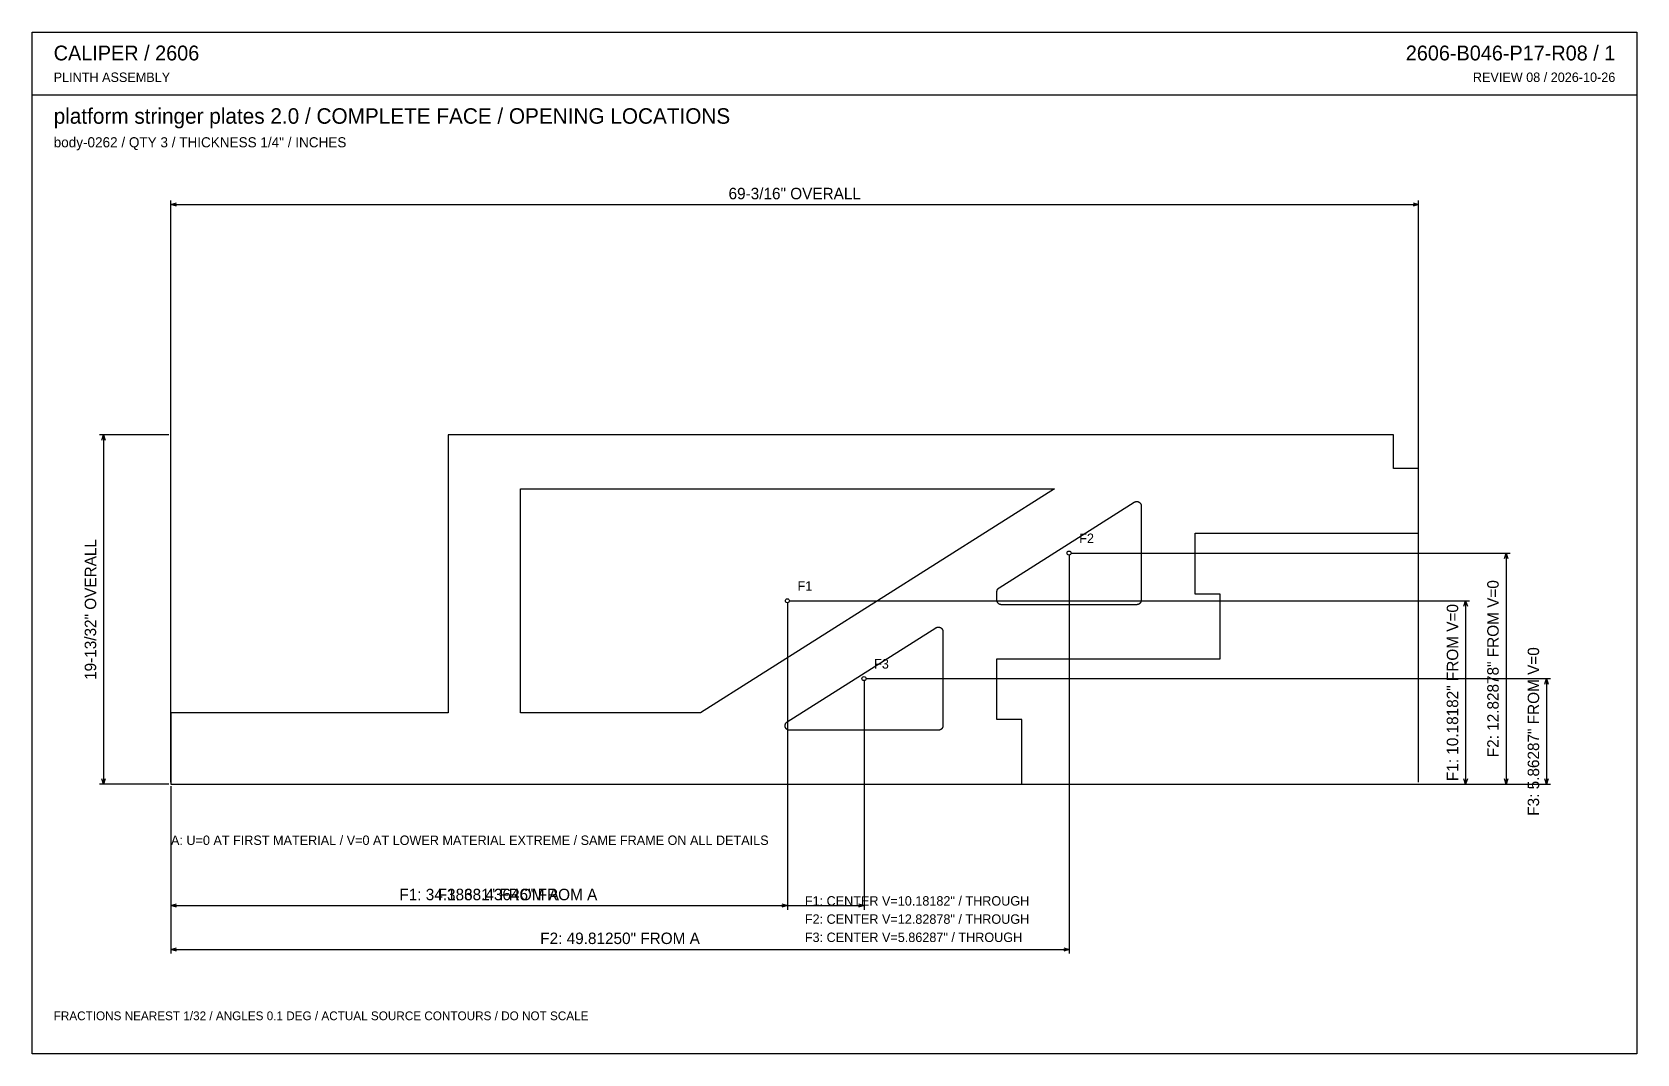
# Model space of a CAD drawing. Header units: inches. Extents: x 0.5 to 33.5, y 0.5 to 21.5.
import ezdxf
from ezdxf.enums import TextEntityAlignment as Align

# ---------------------------------------------------------------- set-up
doc = ezdxf.new("R2010")
doc.units = ezdxf.units.IN
doc.header["$MEASUREMENT"] = 0

msp = doc.modelspace()

# ---------------------------------------------------------------- linework, layer by layer
at = {"layer": 'ANNOTATION'}
for p, q in [((3.333, 6.069), (3.333, 18.056)), ((3.333, 17.972), (3.444, 18.007)), ((3.333, 17.972), (29.028, 17.972)), ((3.444, 17.938), (3.333, 17.972)), ((28.917, 18.007), (29.028, 17.972)), ((29.028, 17.972), (28.917, 17.938)), ((29.028, 6.069), (29.028, 18.056)), ((3.292, 13.232), (1.861, 13.232)), ((1.91, 13.12), (1.944, 13.232)), ((1.944, 13.232), (1.944, 6.028)), ((1.944, 13.232), (1.979, 13.12)), ((21.832, 10.75), (21.832, 2.542)), ((21.874, 10.792), (30.917, 10.792)), ((30.799, 10.681), (30.833, 10.792)), ((30.833, 10.792), (30.833, 6.028)), ((30.833, 10.792), (30.868, 10.681)), ((16.029, 9.767), (16.029, 3.444)), ((16.071, 9.809), (30.083, 9.809)), ((29.965, 9.698), (30, 9.809)), ((30, 9.809), (30, 6.028)), ((30, 9.809), (30.035, 9.698)), ((17.608, 8.163), (17.608, 3.444)), ((17.649, 8.205), (31.75, 8.205)), ((31.632, 8.094), (31.667, 8.205)), ((31.667, 8.205), (31.667, 6.028)), ((31.667, 8.205), (31.701, 8.094)), ((3.292, 6.028), (1.861, 6.028)), ((1.944, 6.028), (1.91, 6.139)), ((1.979, 6.139), (1.944, 6.028)), ((3.333, 5.986), (3.333, 3.444)), ((3.333, 5.986), (3.333, 2.542)), ((3.333, 5.986), (3.333, 3.444)), ((16.071, 6.028), (30.083, 6.028)), ((17.649, 6.028), (31.75, 6.028)), ((21.874, 6.028), (30.917, 6.028)), ((30, 6.028), (29.965, 6.139)), ((30.035, 6.139), (30, 6.028)), ((30.833, 6.028), (30.799, 6.139)), ((30.868, 6.139), (30.833, 6.028)), ((31.667, 6.028), (31.632, 6.139)), ((31.701, 6.139), (31.667, 6.028)), ((3.333, 3.528), (3.444, 3.562)), ((3.333, 3.528), (3.444, 3.562)), ((3.333, 3.528), (16.029, 3.528)), ((3.444, 3.493), (3.333, 3.528)), ((3.333, 3.528), (17.608, 3.528)), ((3.444, 3.493), (3.333, 3.528)), ((15.918, 3.562), (16.029, 3.528)), ((16.029, 3.528), (15.918, 3.493)), ((17.497, 3.562), (17.608, 3.528)), ((17.608, 3.528), (17.497, 3.493)), ((3.333, 2.625), (3.444, 2.66)), ((21.721, 2.66), (21.832, 2.625)), ((3.333, 2.625), (21.832, 2.625)), ((3.444, 2.59), (3.333, 2.625)), ((21.832, 2.625), (21.721, 2.59))]:
    msp.add_line(p, q, dxfattribs=at)
for centre in [(21.832, 10.792), (16.029, 9.809), (17.608, 8.205)]:
    msp.add_circle(centre, 0.0417, dxfattribs=at)
at = {"layer": 'OUTLINE'}
for p, q in [((0.472, 21.528), (33.528, 21.528)), ((0.472, 0.472), (0.472, 21.528)), ((33.528, 21.528), (33.528, 0.472)), ((0.472, 20.236), (33.528, 20.236)), ((28.517, 13.232), (9.043, 13.232)), ((9.043, 13.232), (9.043, 7.501)), ((28.517, 12.535), (28.517, 13.232)), ((29.028, 12.535), (28.517, 12.535)), ((29.028, 11.202), (29.028, 12.535)), ((10.529, 12.117), (21.53, 12.117)), ((10.529, 7.501), (10.529, 12.117)), ((21.53, 12.117), (14.239, 7.501)), ((20.39, 10.077), (23.175, 11.841)), ((23.175, 11.841), (23.178, 11.842)), ((23.178, 11.842), (23.181, 11.844)), ((23.181, 11.844), (23.183, 11.845)), ((23.183, 11.845), (23.186, 11.847)), ((23.186, 11.847), (23.189, 11.848)), ((23.189, 11.848), (23.192, 11.849)), ((23.192, 11.849), (23.195, 11.85)), ((23.195, 11.85), (23.198, 11.851)), ((23.198, 11.851), (23.201, 11.852)), ((23.201, 11.852), (23.204, 11.853)), ((23.204, 11.853), (23.207, 11.853)), ((23.207, 11.853), (23.21, 11.854)), ((23.21, 11.854), (23.213, 11.854)), ((23.213, 11.854), (23.216, 11.855)), ((23.216, 11.855), (23.219, 11.855)), ((23.219, 11.855), (23.222, 11.855)), ((23.222, 11.855), (23.225, 11.855)), ((23.225, 11.855), (23.228, 11.855)), ((23.228, 11.855), (23.231, 11.855)), ((23.231, 11.855), (23.235, 11.855)), ((23.235, 11.855), (23.238, 11.854)), ((23.238, 11.854), (23.241, 11.854)), ((23.241, 11.854), (23.244, 11.853)), ((23.244, 11.853), (23.247, 11.853)), ((23.247, 11.853), (23.25, 11.852)), ((23.25, 11.852), (23.253, 11.851)), ((23.253, 11.851), (23.256, 11.85)), ((23.256, 11.85), (23.259, 11.849)), ((23.259, 11.849), (23.261, 11.848)), ((23.261, 11.848), (23.264, 11.847)), ((23.264, 11.847), (23.267, 11.845)), ((23.267, 11.845), (23.27, 11.844)), ((23.27, 11.844), (23.273, 11.842)), ((23.273, 11.842), (23.275, 11.841)), ((23.275, 11.841), (23.278, 11.839)), ((23.278, 11.839), (23.28, 11.837)), ((23.28, 11.837), (23.283, 11.835)), ((23.283, 11.835), (23.285, 11.833)), ((23.285, 11.833), (23.287, 11.831)), ((23.287, 11.831), (23.29, 11.829)), ((23.29, 11.829), (23.292, 11.827)), ((23.292, 11.827), (23.294, 11.825)), ((23.294, 11.825), (23.296, 11.822)), ((23.296, 11.822), (23.298, 11.82)), ((23.298, 11.82), (23.3, 11.817)), ((23.3, 11.817), (23.302, 11.815)), ((23.302, 11.815), (23.303, 11.812)), ((23.303, 11.812), (23.305, 11.81)), ((23.305, 11.81), (23.307, 11.807)), ((23.307, 11.807), (23.308, 11.804)), ((23.308, 11.804), (23.309, 11.801)), ((23.309, 11.801), (23.311, 11.799)), ((23.311, 11.799), (23.312, 11.796)), ((23.312, 11.796), (23.313, 11.793)), ((23.313, 11.793), (23.314, 11.79)), ((23.314, 11.79), (23.315, 11.787)), ((23.315, 11.787), (23.315, 11.784)), ((23.315, 11.784), (23.316, 11.781)), ((23.316, 11.781), (23.317, 11.778)), ((23.317, 11.778), (23.317, 11.775)), ((23.317, 11.775), (23.317, 11.772)), ((23.317, 11.772), (23.318, 11.769)), ((23.318, 11.769), (23.318, 11.766)), ((23.318, 11.766), (23.318, 11.762)), ((23.318, 11.762), (23.318, 9.822)), ((24.432, 9.948), (24.432, 11.202)), ((24.432, 11.202), (29.028, 11.202)), ((20.347, 10.009), (20.348, 10.01)), ((20.347, 10.007), (20.347, 10.009)), ((20.347, 10.006), (20.347, 10.007)), ((20.347, 10.004), (20.347, 10.006)), ((20.347, 10.003), (20.347, 10.004)), ((20.347, 10.001), (20.347, 10.003)), ((20.347, 10), (20.347, 10.001)), ((20.347, 9.999), (20.347, 10)), ((20.347, 9.822), (20.347, 9.999)), ((20.348, 10.015), (20.349, 10.016)), ((20.348, 10.013), (20.348, 10.015)), ((20.348, 10.012), (20.348, 10.013)), ((20.348, 10.01), (20.348, 10.012)), ((20.349, 10.02), (20.35, 10.022)), ((20.349, 10.019), (20.349, 10.02)), ((20.349, 10.017), (20.349, 10.019)), ((20.349, 10.016), (20.349, 10.017)), ((20.35, 10.023), (20.351, 10.024)), ((20.35, 10.022), (20.35, 10.023)), ((20.351, 10.027), (20.352, 10.029)), ((20.351, 10.026), (20.351, 10.027)), ((20.351, 10.024), (20.351, 10.026)), ((20.352, 10.03), (20.353, 10.031)), ((20.352, 10.029), (20.352, 10.03)), ((20.353, 10.033), (20.354, 10.034)), ((20.353, 10.031), (20.353, 10.033)), ((20.354, 10.034), (20.355, 10.035)), ((20.355, 10.037), (20.356, 10.038)), ((20.355, 10.035), (20.355, 10.037)), ((20.356, 10.039), (20.357, 10.041)), ((20.356, 10.038), (20.356, 10.039)), ((20.357, 10.041), (20.358, 10.042)), ((20.358, 10.043), (20.359, 10.045)), ((20.358, 10.042), (20.358, 10.043)), ((20.359, 10.045), (20.36, 10.046)), ((20.36, 10.046), (20.361, 10.047)), ((20.361, 10.048), (20.362, 10.05)), ((20.361, 10.047), (20.361, 10.048)), ((20.362, 10.05), (20.363, 10.051)), ((20.363, 10.051), (20.364, 10.052)), ((20.364, 10.052), (20.365, 10.053)), ((20.365, 10.053), (20.366, 10.054)), ((20.366, 10.056), (20.367, 10.057)), ((20.366, 10.054), (20.366, 10.056)), ((20.367, 10.057), (20.368, 10.058)), ((20.368, 10.058), (20.369, 10.059)), ((20.369, 10.059), (20.37, 10.06)), ((20.37, 10.06), (20.371, 10.061)), ((20.371, 10.061), (20.372, 10.062)), ((20.372, 10.062), (20.373, 10.063)), ((20.373, 10.063), (20.374, 10.064)), ((20.374, 10.064), (20.375, 10.065)), ((20.375, 10.065), (20.376, 10.066)), ((20.376, 10.066), (20.377, 10.067)), ((20.377, 10.067), (20.378, 10.068)), ((20.378, 10.068), (20.38, 10.069)), ((20.38, 10.069), (20.381, 10.07)), ((20.381, 10.07), (20.382, 10.071)), ((20.382, 10.071), (20.383, 10.072)), ((20.383, 10.072), (20.384, 10.073)), ((20.384, 10.073), (20.385, 10.074)), ((20.385, 10.074), (20.386, 10.075)), ((20.386, 10.075), (20.388, 10.075)), ((20.388, 10.075), (20.389, 10.076)), ((20.389, 10.076), (20.39, 10.077)), ((24.943, 9.948), (24.432, 9.948)), ((24.943, 8.615), (24.943, 9.948)), ((20.347, 9.819), (20.347, 9.822)), ((20.347, 9.817), (20.347, 9.819)), ((20.347, 9.815), (20.347, 9.817)), ((20.347, 9.813), (20.347, 9.815)), ((20.348, 9.81), (20.347, 9.813)), ((20.348, 9.808), (20.348, 9.81)), ((20.348, 9.806), (20.348, 9.808)), ((20.349, 9.804), (20.348, 9.806)), ((20.349, 9.801), (20.349, 9.804)), ((20.35, 9.799), (20.349, 9.801)), ((20.35, 9.797), (20.35, 9.799)), ((20.351, 9.795), (20.35, 9.797)), ((20.352, 9.793), (20.351, 9.795)), ((20.352, 9.79), (20.352, 9.793)), ((20.353, 9.788), (20.352, 9.79)), ((20.354, 9.786), (20.353, 9.788)), ((20.355, 9.784), (20.354, 9.786)), ((20.356, 9.782), (20.355, 9.784)), ((20.357, 9.78), (20.356, 9.782)), ((20.358, 9.778), (20.357, 9.78)), ((20.359, 9.776), (20.358, 9.778)), ((20.36, 9.774), (20.359, 9.776)), ((20.361, 9.772), (20.36, 9.774)), ((20.363, 9.77), (20.361, 9.772)), ((20.364, 9.768), (20.363, 9.77)), ((20.365, 9.766), (20.364, 9.768)), ((20.367, 9.765), (20.365, 9.766)), ((20.368, 9.763), (20.367, 9.765)), ((20.369, 9.761), (20.368, 9.763)), ((20.371, 9.759), (20.369, 9.761)), ((20.373, 9.758), (20.371, 9.759)), ((20.374, 9.756), (20.373, 9.758)), ((20.376, 9.754), (20.374, 9.756)), ((20.377, 9.753), (20.376, 9.754)), ((20.379, 9.751), (20.377, 9.753)), ((20.381, 9.75), (20.379, 9.751)), ((20.383, 9.749), (20.381, 9.75)), ((20.384, 9.747), (20.383, 9.749)), ((20.386, 9.746), (20.384, 9.747)), ((20.388, 9.745), (20.386, 9.746)), ((20.39, 9.743), (20.388, 9.745)), ((20.392, 9.742), (20.39, 9.743)), ((20.394, 9.741), (20.392, 9.742)), ((20.396, 9.74), (20.394, 9.741)), ((20.398, 9.739), (20.396, 9.74)), ((20.4, 9.738), (20.398, 9.739)), ((20.402, 9.737), (20.4, 9.738)), ((20.404, 9.736), (20.402, 9.737)), ((20.406, 9.735), (20.404, 9.736)), ((20.408, 9.734), (20.406, 9.735)), ((20.411, 9.734), (20.408, 9.734)), ((20.413, 9.733), (20.411, 9.734)), ((20.415, 9.732), (20.413, 9.733)), ((20.417, 9.732), (20.415, 9.732)), ((20.419, 9.731), (20.417, 9.732)), ((20.422, 9.731), (20.419, 9.731)), ((20.424, 9.73), (20.422, 9.731)), ((20.426, 9.73), (20.424, 9.73)), ((20.428, 9.73), (20.426, 9.73)), ((20.431, 9.729), (20.428, 9.73)), ((20.433, 9.729), (20.431, 9.729)), ((20.435, 9.729), (20.433, 9.729)), ((20.437, 9.729), (20.435, 9.729)), ((20.44, 9.729), (20.437, 9.729)), ((23.225, 9.729), (20.44, 9.729)), ((23.227, 9.729), (23.225, 9.729)), ((23.23, 9.729), (23.227, 9.729)), ((23.232, 9.729), (23.23, 9.729)), ((23.234, 9.729), (23.232, 9.729)), ((23.236, 9.73), (23.234, 9.729)), ((23.239, 9.73), (23.236, 9.73)), ((23.241, 9.73), (23.239, 9.73)), ((23.243, 9.731), (23.241, 9.73)), ((23.245, 9.731), (23.243, 9.731)), ((23.248, 9.732), (23.245, 9.731)), ((23.25, 9.732), (23.248, 9.732)), ((23.252, 9.733), (23.25, 9.732)), ((23.254, 9.734), (23.252, 9.733)), ((23.256, 9.734), (23.254, 9.734)), ((23.258, 9.735), (23.256, 9.734)), ((23.261, 9.736), (23.258, 9.735)), ((23.263, 9.737), (23.261, 9.736)), ((23.265, 9.738), (23.263, 9.737)), ((23.267, 9.739), (23.265, 9.738)), ((23.269, 9.74), (23.267, 9.739)), ((23.271, 9.741), (23.269, 9.74)), ((23.273, 9.742), (23.271, 9.741)), ((23.275, 9.743), (23.273, 9.742)), ((23.277, 9.745), (23.275, 9.743)), ((23.279, 9.746), (23.277, 9.745)), ((23.28, 9.747), (23.279, 9.746)), ((23.282, 9.749), (23.28, 9.747)), ((23.284, 9.75), (23.282, 9.749)), ((23.286, 9.751), (23.284, 9.75)), ((23.287, 9.753), (23.286, 9.751)), ((23.289, 9.754), (23.287, 9.753)), ((23.291, 9.756), (23.289, 9.754)), ((23.292, 9.758), (23.291, 9.756)), ((23.294, 9.759), (23.292, 9.758)), ((23.295, 9.761), (23.294, 9.759)), ((23.297, 9.763), (23.295, 9.761)), ((23.298, 9.765), (23.297, 9.763)), ((23.3, 9.766), (23.298, 9.765)), ((23.301, 9.768), (23.3, 9.766)), ((23.302, 9.77), (23.301, 9.768)), ((23.303, 9.772), (23.302, 9.77)), ((23.305, 9.774), (23.303, 9.772)), ((23.306, 9.776), (23.305, 9.774)), ((23.307, 9.778), (23.306, 9.776)), ((23.308, 9.78), (23.307, 9.778)), ((23.309, 9.782), (23.308, 9.78)), ((23.31, 9.784), (23.309, 9.782)), ((23.311, 9.786), (23.31, 9.784)), ((23.312, 9.788), (23.311, 9.786)), ((23.313, 9.793), (23.312, 9.79)), ((23.312, 9.79), (23.312, 9.788)), ((23.314, 9.795), (23.313, 9.793)), ((23.315, 9.797), (23.314, 9.795)), ((23.316, 9.801), (23.315, 9.799)), ((23.315, 9.799), (23.315, 9.797)), ((23.317, 9.806), (23.316, 9.804)), ((23.316, 9.804), (23.316, 9.801)), ((23.318, 9.815), (23.317, 9.813)), ((23.317, 9.813), (23.317, 9.81)), ((23.317, 9.81), (23.317, 9.808)), ((23.317, 9.808), (23.317, 9.806)), ((23.318, 9.822), (23.318, 9.819)), ((23.318, 9.819), (23.318, 9.817)), ((23.318, 9.817), (23.318, 9.815)), ((19.093, 9.256), (19.096, 9.257)), ((19.096, 9.257), (19.098, 9.258)), ((19.098, 9.258), (19.101, 9.26)), ((19.101, 9.26), (19.104, 9.261)), ((19.104, 9.261), (19.107, 9.262)), ((19.107, 9.262), (19.11, 9.263)), ((19.11, 9.263), (19.113, 9.264)), ((19.113, 9.264), (19.116, 9.265)), ((19.116, 9.265), (19.119, 9.266)), ((19.119, 9.266), (19.122, 9.266)), ((19.122, 9.266), (19.125, 9.267)), ((19.125, 9.267), (19.128, 9.267)), ((19.128, 9.267), (19.131, 9.268)), ((19.131, 9.268), (19.134, 9.268)), ((19.134, 9.268), (19.137, 9.268)), ((19.137, 9.268), (19.14, 9.268)), ((19.14, 9.268), (19.143, 9.268)), ((19.143, 9.268), (19.146, 9.268)), ((19.146, 9.268), (19.149, 9.268)), ((19.149, 9.268), (19.153, 9.267)), ((19.153, 9.267), (19.156, 9.267)), ((19.156, 9.267), (19.159, 9.266)), ((19.159, 9.266), (19.162, 9.266)), ((19.162, 9.266), (19.165, 9.265)), ((19.165, 9.265), (19.168, 9.264)), ((19.168, 9.264), (19.171, 9.263)), ((19.171, 9.263), (19.173, 9.262)), ((19.173, 9.262), (19.176, 9.261)), ((19.176, 9.261), (19.179, 9.26)), ((19.179, 9.26), (19.182, 9.258)), ((19.182, 9.258), (19.185, 9.257)), ((19.185, 9.257), (19.187, 9.255)), ((16.026, 7.313), (19.09, 9.254)), ((19.09, 9.254), (19.093, 9.256)), ((19.187, 9.255), (19.19, 9.254)), ((19.19, 9.254), (19.193, 9.252)), ((19.193, 9.252), (19.195, 9.25)), ((19.195, 9.25), (19.198, 9.248)), ((19.198, 9.248), (19.2, 9.246)), ((19.2, 9.246), (19.202, 9.244)), ((19.202, 9.244), (19.205, 9.242)), ((19.205, 9.242), (19.207, 9.24)), ((19.207, 9.24), (19.209, 9.238)), ((19.209, 9.238), (19.211, 9.235)), ((19.211, 9.235), (19.213, 9.233)), ((19.213, 9.233), (19.215, 9.23)), ((19.215, 9.23), (19.217, 9.228)), ((19.217, 9.228), (19.218, 9.225)), ((19.218, 9.225), (19.22, 9.223)), ((19.22, 9.223), (19.221, 9.22)), ((19.221, 9.22), (19.223, 9.217)), ((19.223, 9.217), (19.224, 9.214)), ((19.224, 9.214), (19.225, 9.212)), ((19.225, 9.212), (19.227, 9.209)), ((19.227, 9.209), (19.228, 9.206)), ((19.228, 9.206), (19.229, 9.203)), ((19.229, 9.203), (19.229, 9.2)), ((19.229, 9.2), (19.23, 9.197)), ((19.23, 9.197), (19.231, 9.194)), ((19.231, 9.194), (19.231, 9.191)), ((19.231, 9.191), (19.232, 9.188)), ((19.232, 9.188), (19.232, 9.185)), ((19.232, 9.185), (19.233, 9.182)), ((19.233, 9.182), (19.233, 9.179)), ((19.233, 9.179), (19.233, 9.175)), ((19.233, 9.175), (19.233, 7.235)), ((20.347, 7.361), (20.347, 8.615)), ((20.347, 8.615), (24.943, 8.615)), ((9.043, 7.501), (3.333, 7.501)), ((3.333, 7.501), (3.333, 6.028)), ((14.239, 7.501), (10.529, 7.501)), ((15.99, 7.272), (15.991, 7.273)), ((15.991, 7.274), (15.992, 7.276)), ((15.991, 7.273), (15.991, 7.274)), ((15.992, 7.276), (15.993, 7.277)), ((15.993, 7.278), (15.994, 7.28)), ((15.993, 7.277), (15.993, 7.278)), ((15.994, 7.28), (15.995, 7.281)), ((15.995, 7.282), (15.996, 7.283)), ((15.995, 7.281), (15.995, 7.282)), ((15.996, 7.283), (15.997, 7.285)), ((15.997, 7.285), (15.998, 7.286)), ((15.998, 7.286), (15.999, 7.287)), ((15.999, 7.288), (16, 7.289)), ((15.999, 7.287), (15.999, 7.288)), ((16, 7.289), (16.001, 7.291)), ((16.001, 7.291), (16.002, 7.292)), ((16.002, 7.292), (16.003, 7.293)), ((16.003, 7.293), (16.004, 7.294)), ((16.004, 7.294), (16.005, 7.295)), ((16.005, 7.295), (16.006, 7.296)), ((16.006, 7.296), (16.007, 7.297)), ((16.007, 7.297), (16.008, 7.298)), ((16.008, 7.298), (16.009, 7.299)), ((16.009, 7.299), (16.01, 7.3)), ((16.01, 7.3), (16.011, 7.301)), ((16.011, 7.301), (16.012, 7.302)), ((16.012, 7.302), (16.013, 7.303)), ((16.013, 7.303), (16.014, 7.304)), ((16.014, 7.304), (16.015, 7.305)), ((16.015, 7.305), (16.016, 7.306)), ((16.016, 7.306), (16.017, 7.307)), ((16.017, 7.307), (16.018, 7.308)), ((16.018, 7.308), (16.02, 7.309)), ((16.02, 7.309), (16.021, 7.31)), ((16.021, 7.31), (16.022, 7.311)), ((16.022, 7.311), (16.023, 7.312)), ((16.023, 7.312), (16.024, 7.312)), ((16.024, 7.312), (16.026, 7.313)), ((20.858, 7.361), (20.347, 7.361)), ((20.858, 6.028), (20.858, 7.361)), ((15.982, 7.235), (15.983, 7.236)), ((15.983, 7.232), (15.982, 7.235)), ((15.983, 7.248), (15.984, 7.249)), ((15.983, 7.246), (15.983, 7.248)), ((15.983, 7.245), (15.983, 7.246)), ((15.983, 7.243), (15.983, 7.245)), ((15.983, 7.242), (15.983, 7.243)), ((15.983, 7.241), (15.983, 7.242)), ((15.983, 7.239), (15.983, 7.241)), ((15.983, 7.238), (15.983, 7.239)), ((15.983, 7.236), (15.983, 7.238)), ((15.983, 7.23), (15.983, 7.232)), ((15.983, 7.228), (15.983, 7.23)), ((15.983, 7.226), (15.983, 7.228)), ((15.983, 7.223), (15.983, 7.226)), ((15.983, 7.221), (15.983, 7.223)), ((15.984, 7.219), (15.983, 7.221)), ((15.984, 7.254), (15.985, 7.255)), ((15.984, 7.252), (15.984, 7.254)), ((15.984, 7.251), (15.984, 7.252)), ((15.984, 7.249), (15.984, 7.251)), ((15.984, 7.217), (15.984, 7.219)), ((15.985, 7.214), (15.984, 7.217)), ((15.985, 7.258), (15.986, 7.259)), ((15.985, 7.256), (15.985, 7.258)), ((15.985, 7.255), (15.985, 7.256)), ((15.985, 7.212), (15.985, 7.214)), ((15.986, 7.21), (15.985, 7.212)), ((15.986, 7.261), (15.987, 7.262)), ((15.986, 7.259), (15.986, 7.261)), ((15.986, 7.208), (15.986, 7.21)), ((15.987, 7.206), (15.986, 7.208)), ((15.987, 7.263), (15.988, 7.265)), ((15.987, 7.262), (15.987, 7.263)), ((15.988, 7.203), (15.987, 7.206)), ((15.988, 7.268), (15.989, 7.269)), ((15.988, 7.266), (15.988, 7.268)), ((15.988, 7.265), (15.988, 7.266)), ((15.989, 7.201), (15.988, 7.203)), ((15.989, 7.269), (15.99, 7.27)), ((15.99, 7.199), (15.989, 7.201)), ((15.99, 7.27), (15.99, 7.272)), ((15.99, 7.197), (15.99, 7.199)), ((15.991, 7.195), (15.99, 7.197)), ((15.992, 7.193), (15.991, 7.195)), ((15.993, 7.191), (15.992, 7.193)), ((15.995, 7.189), (15.993, 7.191)), ((15.996, 7.187), (15.995, 7.189)), ((15.997, 7.185), (15.996, 7.187)), ((15.998, 7.183), (15.997, 7.185)), ((15.999, 7.181), (15.998, 7.183)), ((16.001, 7.179), (15.999, 7.181)), ((16.002, 7.178), (16.001, 7.179)), ((16.004, 7.176), (16.002, 7.178)), ((16.005, 7.174), (16.004, 7.176)), ((16.007, 7.172), (16.005, 7.174)), ((16.008, 7.171), (16.007, 7.172)), ((16.01, 7.169), (16.008, 7.171)), ((16.011, 7.168), (16.01, 7.169)), ((16.013, 7.166), (16.011, 7.168)), ((16.015, 7.164), (16.013, 7.166)), ((16.016, 7.163), (16.015, 7.164)), ((16.018, 7.162), (16.016, 7.163)), ((16.02, 7.16), (16.018, 7.162)), ((16.022, 7.159), (16.02, 7.16)), ((16.024, 7.158), (16.022, 7.159)), ((16.026, 7.156), (16.024, 7.158)), ((16.028, 7.155), (16.026, 7.156)), ((16.03, 7.154), (16.028, 7.155)), ((16.032, 7.153), (16.03, 7.154)), ((16.034, 7.152), (16.032, 7.153)), ((16.036, 7.151), (16.034, 7.152)), ((16.038, 7.15), (16.036, 7.151)), ((16.04, 7.149), (16.038, 7.15)), ((16.042, 7.148), (16.04, 7.149)), ((16.044, 7.147), (16.042, 7.148)), ((16.046, 7.147), (16.044, 7.147)), ((16.048, 7.146), (16.046, 7.147)), ((16.051, 7.145), (16.048, 7.146)), ((16.053, 7.145), (16.051, 7.145)), ((16.055, 7.144), (16.053, 7.145)), ((16.057, 7.144), (16.055, 7.144)), ((16.059, 7.143), (16.057, 7.144)), ((16.062, 7.143), (16.059, 7.143)), ((16.064, 7.143), (16.062, 7.143)), ((16.066, 7.142), (16.064, 7.143)), ((16.069, 7.142), (16.066, 7.142)), ((16.071, 7.142), (16.069, 7.142)), ((16.073, 7.142), (16.071, 7.142)), ((16.075, 7.142), (16.073, 7.142)), ((19.14, 7.142), (16.075, 7.142)), ((19.142, 7.142), (19.14, 7.142)), ((19.144, 7.142), (19.142, 7.142)), ((19.147, 7.142), (19.144, 7.142)), ((19.149, 7.142), (19.147, 7.142)), ((19.151, 7.143), (19.149, 7.142)), ((19.154, 7.143), (19.151, 7.143)), ((19.156, 7.143), (19.154, 7.143)), ((19.158, 7.144), (19.156, 7.143)), ((19.16, 7.144), (19.158, 7.144)), ((19.163, 7.145), (19.16, 7.144)), ((19.165, 7.145), (19.163, 7.145)), ((19.167, 7.146), (19.165, 7.145)), ((19.169, 7.147), (19.167, 7.146)), ((19.171, 7.147), (19.169, 7.147)), ((19.173, 7.148), (19.171, 7.147)), ((19.175, 7.149), (19.173, 7.148)), ((19.178, 7.15), (19.175, 7.149)), ((19.18, 7.151), (19.178, 7.15)), ((19.182, 7.152), (19.18, 7.151)), ((19.184, 7.153), (19.182, 7.152)), ((19.186, 7.154), (19.184, 7.153)), ((19.188, 7.155), (19.186, 7.154)), ((19.19, 7.156), (19.188, 7.155)), ((19.192, 7.158), (19.19, 7.156)), ((19.193, 7.159), (19.192, 7.158)), ((19.195, 7.16), (19.193, 7.159)), ((19.197, 7.162), (19.195, 7.16)), ((19.199, 7.163), (19.197, 7.162)), ((19.201, 7.164), (19.199, 7.163)), ((19.202, 7.166), (19.201, 7.164)), ((19.204, 7.168), (19.202, 7.166)), ((19.206, 7.169), (19.204, 7.168)), ((19.207, 7.171), (19.206, 7.169)), ((19.209, 7.172), (19.207, 7.171)), ((19.21, 7.174), (19.209, 7.172)), ((19.212, 7.176), (19.21, 7.174)), ((19.213, 7.178), (19.212, 7.176)), ((19.215, 7.179), (19.213, 7.178)), ((19.216, 7.181), (19.215, 7.179)), ((19.217, 7.183), (19.216, 7.181)), ((19.218, 7.185), (19.217, 7.183)), ((19.22, 7.187), (19.218, 7.185)), ((19.221, 7.189), (19.22, 7.187)), ((19.222, 7.191), (19.221, 7.189)), ((19.223, 7.193), (19.222, 7.191)), ((19.224, 7.195), (19.223, 7.193)), ((19.225, 7.197), (19.224, 7.195)), ((19.226, 7.199), (19.225, 7.197)), ((19.227, 7.201), (19.226, 7.199)), ((19.228, 7.206), (19.227, 7.203)), ((19.227, 7.203), (19.227, 7.201)), ((19.229, 7.208), (19.228, 7.206)), ((19.23, 7.212), (19.229, 7.21)), ((19.229, 7.21), (19.229, 7.208)), ((19.231, 7.214), (19.23, 7.212)), ((19.232, 7.221), (19.231, 7.219)), ((19.231, 7.219), (19.231, 7.217)), ((19.231, 7.217), (19.231, 7.214)), ((19.233, 7.228), (19.232, 7.226)), ((19.232, 7.226), (19.232, 7.223)), ((19.232, 7.223), (19.232, 7.221)), ((19.233, 7.235), (19.233, 7.232)), ((19.233, 7.232), (19.233, 7.23)), ((19.233, 7.23), (19.233, 7.228)), ((3.333, 6.028), (20.858, 6.028)), ((33.528, 0.472), (0.472, 0.472))]:
    msp.add_line(p, q, dxfattribs=at)

# ---------------------------------------------------------------- texts
at = {"layer": 'ANNOTATION'}
for s, height, p in [('CALIPER / 2606', 0.30556, (0.917, 20.944)), ('PLINTH ASSEMBLY', 0.19444, (0.917, 20.5)), ('platform stringer plates 2.0 / COMPLETE FACE / OPENING LOCATIONS', 0.31944, (0.917, 19.639)), ('body-0262 / QTY 3 / THICKNESS 1/4" / INCHES', 0.20833, (0.917, 19.153)), ('F2', 0.1944, (22.041, 11)), ('F1', 0.1944, (16.238, 10.017)), ('F3', 0.1944, (17.816, 8.413)), ('A: U=0 AT FIRST MATERIAL / V=0 AT LOWER MATERIAL EXTREME / SAME FRAME ON ALL DETAILS', 0.19444, (3.333, 4.778)), ('F1: CENTER V=10.18182" / THROUGH', 0.19444, (16.389, 3.528)), ('F2: CENTER V=12.82878" / THROUGH', 0.19444, (16.389, 3.153)), ('F3: CENTER V=5.86287" / THROUGH', 0.19444, (16.389, 2.778)), ('FRACTIONS NEAREST 1/32 / ANGLES 0.1 DEG / ACTUAL SOURCE CONTOURS / DO NOT SCALE', 0.18056, (0.917, 1.167))]:
    msp.add_text(s, height=height, dxfattribs=at).set_placement(p)
for s, height, p in [('2606-B046-P17-R08 / 1', 0.30556, (33.083, 20.944)), ('REVIEW 08 / 2026-10-26', 0.19444, (33.083, 20.5))]:
    msp.add_text(s, height=height, dxfattribs=at).set_placement(p, align=Align.RIGHT)
for s, p in [('69-3/16" OVERALL', (16.181, 18.083)), ('F1: 34.18631" FROM A', (9.681, 3.639)), ('F3: 38.43646" FROM A', (10.47, 3.639)), ('F2: 49.81250" FROM A', (12.583, 2.736))]:
    msp.add_text(s, height=0.23611, dxfattribs=at).set_placement(p, align=Align.CENTER)
for s, p in [('19-13/32" OVERALL', (1.792, 9.63)), ('F2: 12.82878" FROM V=0', (30.681, 8.41)), ('F1: 10.18182" FROM V=0', (29.847, 7.918)), ('F3: 5.86287" FROM V=0', (31.514, 7.116))]:
    msp.add_text(s, height=0.23611, rotation=90, dxfattribs=at).set_placement(p, align=Align.CENTER)

doc.saveas('drawing.dxf')
